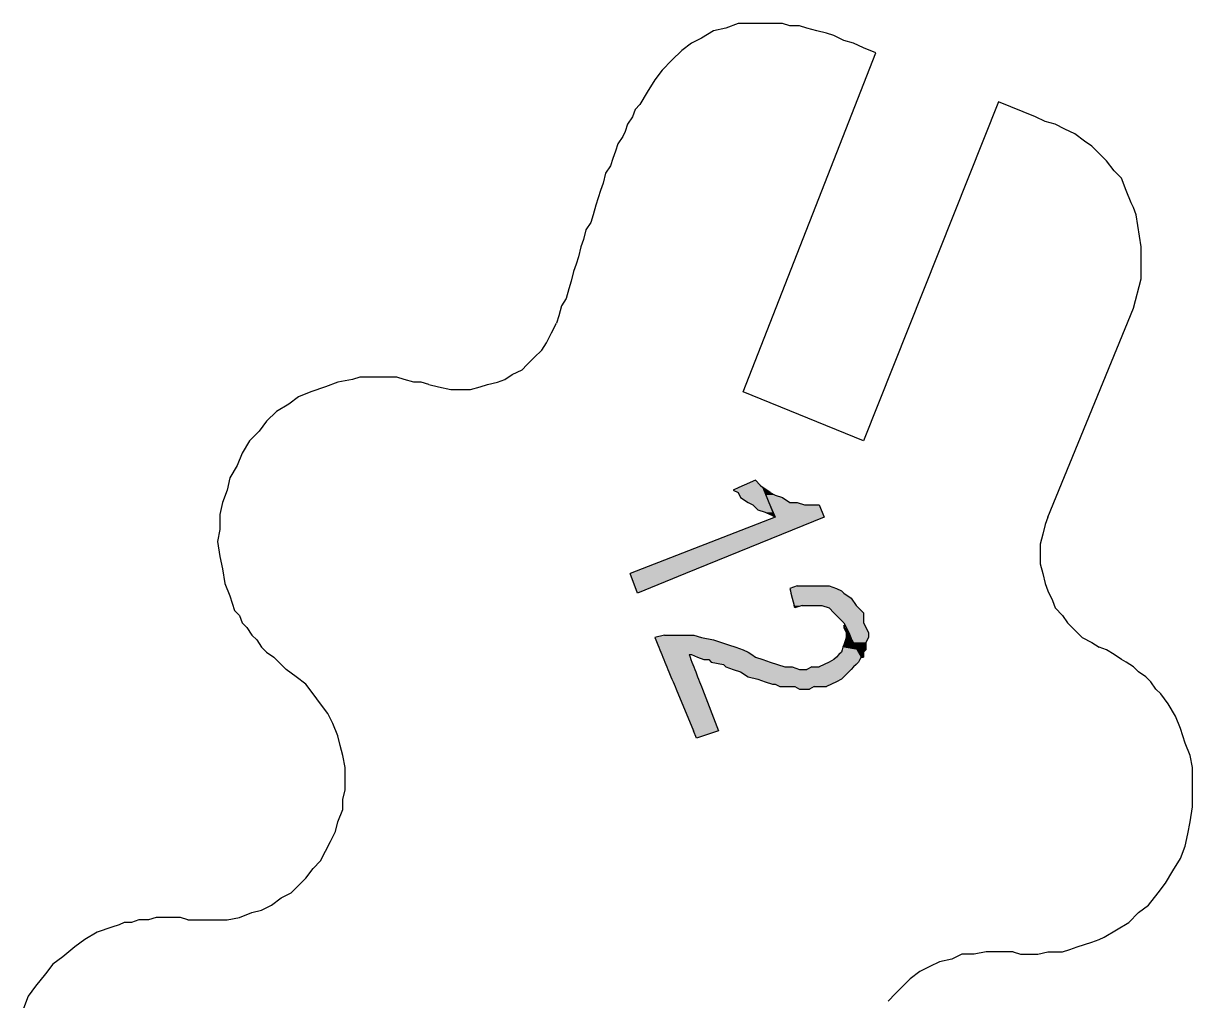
# Model space of a CAD drawing. Extents: x -1063 to 1100, y -467 to 441.
# Drawn here: x -239.3 to -160, y 269.5 to 335.8 of the extents above; entities that cross this region are included whole.
import ezdxf

# ---------------------------------------------------------------- set-up
doc = ezdxf.new("R2010")
doc.units = 0
doc.layers.add('H', color=7, linetype='CONTINUOUS')
doc.layers.add('P', color=250, linetype='CONTINUOUS')

# ---------------------------------------------------------------- blocks, each defined once
blk = doc.blocks.new('*U13')
at = {"layer": 'H', "color": 0, "linetype": 'CONTINUOUS'}
for p, q in [((-189.667, 304.833), (-190.417, 304.5)), ((-189.333, 304.5), (-189.667, 304.833)), ((-190.792, 304.333), (-191.167, 304.167)), ((-191.167, 304.167), (-190.833, 304)), ((-190.833, 304), (-190.667, 303.667)), ((-190.417, 304.5), (-190.792, 304.333)), ((-189.333, 304.5), (-189.167, 304.333)), ((-189.167, 304.333), (-189.097, 304.167)), ((-189.097, 304.167), (-189.028, 304)), ((-189.028, 304), (-188.889, 303.667)), ((-190.667, 303.667), (-190.167, 303.333)), ((-190.167, 303.333), (-189.833, 303.167)), ((-189.833, 303.167), (-189.5, 302.833)), ((-188.889, 303.667), (-188.75, 303.333)), ((-188.75, 303.333), (-188.681, 303.167)), ((-188.681, 303.167), (-188.542, 302.833)), ((-189.5, 302.833), (-189, 302.667)), ((-189, 302.667), (-188.667, 302.5)), ((-188.333, 302.333), (-188.667, 302.5)), ((-188.542, 302.833), (-188.472, 302.667)), ((-188.472, 302.667), (-188.403, 302.5)), ((-188.403, 302.5), (-188.333, 302.333))]:
    blk.add_line(p, q, dxfattribs=at)
for points in [[(-189.667, 304.833), (-190.417, 304.5), (-189.333, 304.5)], [(-190.792, 304.333), (-191.167, 304.167), (-189.097, 304.167)], [(-191.167, 304.167), (-190.833, 304), (-189.028, 304)], [(-190.833, 304), (-190.667, 303.667), (-188.889, 303.667)], [(-190.417, 304.5), (-190.792, 304.333), (-189.167, 304.333)], [(-190.667, 303.667), (-190.167, 303.333), (-188.75, 303.333)], [(-190.167, 303.333), (-189.833, 303.167), (-188.681, 303.167)], [(-189.833, 303.167), (-189.5, 302.833), (-188.542, 302.833)], [(-189.5, 302.833), (-189, 302.667), (-188.472, 302.667)], [(-189, 302.667), (-188.667, 302.5), (-188.403, 302.5)]]:
    blk.add_solid(points, dxfattribs=at)
at = {"layer": 'H', "color": 0, "linetype": 'CONTINUOUS', "extrusion": (0, 0, -1)}
for points in [[(191.167, 304.167), (189.097, 304.167), (189.028, 304)], [(190.833, 304), (189.028, 304), (188.889, 303.667)], [(190.792, 304.333), (189.167, 304.333), (189.097, 304.167)], [(190.417, 304.5), (189.333, 304.5), (189.167, 304.333)], [(190.667, 303.667), (188.889, 303.667), (188.75, 303.333)], [(190.167, 303.333), (188.75, 303.333), (188.681, 303.167)], [(189.833, 303.167), (188.681, 303.167), (188.542, 302.833)], [(189.5, 302.833), (188.542, 302.833), (188.472, 302.667)], [(189, 302.667), (188.472, 302.667), (188.403, 302.5)], [(188.667, 302.5), (188.403, 302.5), (188.333, 302.333)]]:
    blk.add_solid(points, dxfattribs=at)
blk = doc.blocks.new('*U14')
at = {"layer": 'H', "color": 0, "linetype": 'CONTINUOUS'}
for p, q in [((-189.167, 304.333), (-189.028, 304)), ((-188.667, 304), (-189.167, 304.333)), ((-189.028, 304), (-188.958, 303.833)), ((-188.667, 304), (-188.333, 303.833)), ((-188.958, 303.833), (-188.889, 303.667)), ((-188.889, 303.667), (-188.75, 303.333)), ((-188.75, 303.333), (-188.681, 303.167)), ((-188.681, 303.167), (-188.333, 302.333)), ((-188.333, 303.833), (-187.833, 303.667)), ((-187.833, 303.667), (-187.333, 303.333)), ((-187.333, 303.333), (-186.833, 303.333)), ((-186.833, 303.333), (-186.333, 303.167)), ((-186.333, 303.167), (-185.833, 303.167)), ((-185.833, 303.167), (-185.333, 303.167)), ((-185.333, 303.167), (-185, 302.333)), ((-188.333, 302.333), (-198.167, 298.5)), ((-185, 302.333), (-194.398, 298.5)), ((-197.667, 297.167), (-198.167, 298.5)), ((-194.398, 298.5), (-197.667, 297.167))]:
    blk.add_line(p, q, dxfattribs=at)
for points in [[(-189.167, 304.333), (-189.028, 304), (-188.667, 304)], [(-189.028, 304), (-188.958, 303.833), (-188.333, 303.833)], [(-188.958, 303.833), (-188.889, 303.667), (-187.833, 303.667)], [(-188.889, 303.667), (-188.75, 303.333), (-187.333, 303.333)], [(-188.75, 303.333), (-188.681, 303.167), (-186.333, 303.167)], [(-188.681, 303.167), (-188.333, 302.333), (-185, 302.333)], [(-187.333, 303.333), (-187.333, 303.333), (-186.833, 303.333)], [(-186.333, 303.167), (-186.333, 303.167), (-185.833, 303.167)], [(-185.833, 303.167), (-185.833, 303.167), (-185.333, 303.167)], [(-188.333, 302.333), (-198.167, 298.5), (-194.398, 298.5)]]:
    blk.add_solid(points, dxfattribs=at)
at = {"layer": 'H', "color": 0, "linetype": 'CONTINUOUS', "extrusion": (0, 0, -1)}
for points in [[(189.028, 304), (188.667, 304), (188.333, 303.833)], [(188.958, 303.833), (188.333, 303.833), (187.833, 303.667)], [(188.889, 303.667), (187.833, 303.667), (187.333, 303.333)], [(188.75, 303.333), (186.833, 303.333), (186.333, 303.167)], [(188.681, 303.167), (185.333, 303.167), (185, 302.333)], [(188.333, 302.333), (185, 302.333), (194.398, 298.5)], [(198.167, 298.5), (194.398, 298.5), (197.667, 297.167)]]:
    blk.add_solid(points, dxfattribs=at)
blk = doc.blocks.new('*U15')
at = {"layer": 'H', "color": 0, "linetype": 'CONTINUOUS'}
for p, q in [((-195.833, 294.333), (-196.5, 294.167)), ((-195.833, 294.333), (-195.333, 294.333)), ((-195.333, 294.333), (-194.833, 294.333)), ((-194.833, 294.333), (-194.333, 294.333)), ((-194.333, 294.333), (-193.833, 294.333)), ((-193.833, 294.333), (-193.333, 294.167)), ((-183.667, 295), (-183.667, 294.833)), ((-183.577, 294.833), (-183.667, 295)), ((-183.667, 294.833), (-183.5, 294.5)), ((-183.577, 294.833), (-183.397, 294.5)), ((-183.5, 294.5), (-183.5, 294.333)), ((-183.5, 294.333), (-183.5, 294.167)), ((-183.397, 294.5), (-183.308, 294.333)), ((-183.308, 294.333), (-183.218, 294.167)), ((-196.5, 294.167), (-196.431, 294)), ((-196.431, 294), (-196.293, 293.667)), ((-196.293, 293.667), (-196.224, 293.5)), ((-193.333, 294.167), (-192.5, 294)), ((-192.5, 294), (-191.5, 293.667)), ((-191.5, 293.667), (-191, 293.5)), ((-183.667, 293.667), (-183.722, 293.5)), ((-183.556, 294), (-183.667, 293.667)), ((-183.5, 294.167), (-183.556, 294)), ((-183.218, 294.167), (-183.128, 294)), ((-183.128, 294), (-182.949, 293.667)), ((-182.949, 293.667), (-182.859, 293.5)), ((-196.224, 293.5), (-196.154, 293.333)), ((-196.154, 293.333), (-196.085, 293.167)), ((-196.085, 293.167), (-196.016, 293)), ((-196.016, 293), (-195.947, 292.833)), ((-195.947, 292.833), (-195.878, 292.667)), ((-194.167, 293), (-194, 293)), ((-194.167, 293), (-194.102, 292.833)), ((-194.102, 292.833), (-194.038, 292.667)), ((-194, 293), (-193.583, 292.833)), ((-193.583, 292.833), (-193.167, 292.667)), ((-191, 293.5), (-190.5, 293.333)), ((-190.5, 293.333), (-190.167, 293.167)), ((-190.167, 293.167), (-189.917, 293)), ((-189.917, 293), (-189.667, 292.833)), ((-189.667, 292.833), (-189.167, 292.667)), ((-184.167, 292.833), (-184.333, 292.667)), ((-184, 293), (-184.167, 292.833)), ((-183.833, 293.167), (-184, 293)), ((-183.778, 293.333), (-183.833, 293.167)), ((-183.722, 293.5), (-183.778, 293.333)), ((-182.859, 293.5), (-182.769, 293.333)), ((-182.769, 293.333), (-182.679, 293.167)), ((-182.679, 293.167), (-182.59, 293)), ((-182.59, 293), (-182.5, 292.833)), ((-182.5, 292.833), (-182.583, 292.667)), ((-195.878, 292.667), (-195.809, 292.5)), ((-195.809, 292.5), (-195.74, 292.333)), ((-195.74, 292.333), (-195.671, 292.167)), ((-195.671, 292.167), (-195.602, 292)), ((-195.602, 292), (-195.533, 291.833)), ((-194.038, 292.667), (-193.973, 292.5)), ((-193.973, 292.5), (-193.909, 292.333)), ((-193.909, 292.333), (-193.844, 292.167)), ((-193.844, 292.167), (-193.78, 292)), ((-193.78, 292), (-193.715, 291.833)), ((-193.167, 292.667), (-192.833, 292.667)), ((-192.833, 292.667), (-192.667, 292.5)), ((-192.667, 292.5), (-191.833, 292.333)), ((-191.833, 292.333), (-191.667, 292.167)), ((-191.667, 292.167), (-191.167, 292)), ((-191.167, 292), (-190.667, 291.833)), ((-189.167, 292.667), (-188.667, 292.5)), ((-188.667, 292.5), (-188.167, 292.333)), ((-188.167, 292.333), (-187.667, 292.167)), ((-187.667, 292.167), (-187.167, 292.167)), ((-187.167, 292.167), (-186.667, 292)), ((-186.667, 292), (-186.167, 292)), ((-185.833, 292.167), (-186.167, 292)), ((-185.833, 292.167), (-185.333, 292.167)), ((-185, 292.333), (-185.333, 292.167)), ((-184.667, 292.5), (-185, 292.333)), ((-184.333, 292.667), (-184.667, 292.5)), ((-183.167, 292), (-183.333, 291.833)), ((-183, 292.167), (-183.167, 292)), ((-182.833, 292.333), (-183, 292.167)), ((-182.667, 292.5), (-182.833, 292.333)), ((-182.583, 292.667), (-182.667, 292.5)), ((-195.533, 291.833), (-195.394, 291.5)), ((-195.394, 291.5), (-195.325, 291.333)), ((-195.325, 291.333), (-195.256, 291.167)), ((-195.256, 291.167), (-195.187, 291)), ((-193.715, 291.833), (-193.586, 291.5)), ((-193.586, 291.5), (-193.522, 291.333)), ((-193.522, 291.333), (-193.457, 291.167)), ((-193.457, 291.167), (-193.392, 291)), ((-190.667, 291.833), (-190.167, 291.5)), ((-190.167, 291.5), (-189.5, 291.333)), ((-189.5, 291.333), (-189, 291.167)), ((-189, 291.167), (-188.5, 291)), ((-184.167, 291.167), (-184.5, 291)), ((-183.833, 291.333), (-184.167, 291.167)), ((-183.667, 291.5), (-183.833, 291.333)), ((-183.333, 291.833), (-183.667, 291.5)), ((-195.187, 291), (-195.118, 290.833)), ((-195.118, 290.833), (-195.049, 290.667)), ((-195.049, 290.667), (-193.874, 287.833)), ((-193.392, 291), (-193.328, 290.833)), ((-193.328, 290.833), (-193.263, 290.667)), ((-193.263, 290.667), (-192.167, 287.833)), ((-188.5, 291), (-188.333, 291)), ((-188.333, 291), (-188, 290.833)), ((-188, 290.833), (-187.667, 290.833)), ((-187.667, 290.833), (-187, 290.833)), ((-187, 290.833), (-186.667, 290.667)), ((-186.667, 290.667), (-186, 290.667)), ((-185.667, 290.833), (-186, 290.667)), ((-185.667, 290.833), (-185.333, 290.833)), ((-185.333, 290.833), (-184.833, 290.833)), ((-184.5, 291), (-184.833, 290.833)), ((-193.667, 287.333), (-193.874, 287.833)), ((-192.167, 287.833), (-193.667, 287.333))]:
    blk.add_line(p, q, dxfattribs=at)
for points in [[(-195.833, 294.333), (-196.5, 294.167), (-193.333, 294.167)], [(-195.833, 294.333), (-195.833, 294.333), (-195.333, 294.333)], [(-195.333, 294.333), (-195.333, 294.333), (-194.833, 294.333)], [(-194.833, 294.333), (-194.833, 294.333), (-194.333, 294.333)], [(-194.333, 294.333), (-194.333, 294.333), (-193.833, 294.333)], [(-183.667, 295), (-183.667, 294.833), (-183.577, 294.833)], [(-183.667, 294.833), (-183.5, 294.5), (-183.397, 294.5)], [(-183.5, 294.5), (-183.5, 294.333), (-183.308, 294.333)], [(-183.5, 294.333), (-183.5, 294.167), (-183.218, 294.167)], [(-196.5, 294.167), (-196.431, 294), (-192.5, 294)], [(-196.431, 294), (-196.293, 293.667), (-191.5, 293.667)], [(-196.293, 293.667), (-196.224, 293.5), (-191, 293.5)], [(-183.667, 293.667), (-183.722, 293.5), (-182.859, 293.5)], [(-183.556, 294), (-183.667, 293.667), (-182.949, 293.667)], [(-183.5, 294.167), (-183.556, 294), (-183.128, 294)], [(-196.224, 293.5), (-196.154, 293.333), (-190.5, 293.333)], [(-196.154, 293.333), (-196.085, 293.167), (-190.167, 293.167)], [(-196.085, 293.167), (-196.016, 293), (-189.917, 293)], [(-196.016, 293), (-195.947, 292.833), (-194.102, 292.833)], [(-195.947, 292.833), (-195.878, 292.667), (-194.038, 292.667)], [(-194.167, 293), (-194.167, 293), (-194, 293)], [(-194, 293), (-193.583, 292.833), (-189.667, 292.833)], [(-193.583, 292.833), (-193.167, 292.667), (-189.167, 292.667)], [(-184.167, 292.833), (-184.333, 292.667), (-182.583, 292.667)], [(-184, 293), (-184.167, 292.833), (-182.5, 292.833)], [(-183.833, 293.167), (-184, 293), (-182.59, 293)], [(-183.778, 293.333), (-183.833, 293.167), (-182.679, 293.167)], [(-183.722, 293.5), (-183.778, 293.333), (-182.769, 293.333)], [(-195.878, 292.667), (-195.809, 292.5), (-193.973, 292.5)], [(-195.809, 292.5), (-195.74, 292.333), (-193.909, 292.333)], [(-195.74, 292.333), (-195.671, 292.167), (-193.844, 292.167)], [(-195.671, 292.167), (-195.602, 292), (-193.78, 292)], [(-195.602, 292), (-195.533, 291.833), (-193.715, 291.833)], [(-193.167, 292.667), (-193.167, 292.667), (-192.833, 292.667)], [(-192.833, 292.667), (-192.667, 292.5), (-188.667, 292.5)], [(-192.667, 292.5), (-191.833, 292.333), (-188.167, 292.333)], [(-191.833, 292.333), (-191.667, 292.167), (-187.667, 292.167)], [(-191.667, 292.167), (-191.167, 292), (-186.667, 292)], [(-191.167, 292), (-190.667, 291.833), (-183.333, 291.833)], [(-187.667, 292.167), (-187.667, 292.167), (-187.167, 292.167)], [(-186.667, 292), (-186.667, 292), (-186.167, 292)], [(-185.833, 292.167), (-186.167, 292), (-183.167, 292)], [(-185.833, 292.167), (-185.833, 292.167), (-185.333, 292.167)], [(-185, 292.333), (-185.333, 292.167), (-183, 292.167)], [(-184.667, 292.5), (-185, 292.333), (-182.833, 292.333)], [(-184.333, 292.667), (-184.667, 292.5), (-182.667, 292.5)], [(-195.533, 291.833), (-195.394, 291.5), (-193.586, 291.5)], [(-195.394, 291.5), (-195.325, 291.333), (-193.522, 291.333)], [(-195.325, 291.333), (-195.256, 291.167), (-193.457, 291.167)], [(-195.256, 291.167), (-195.187, 291), (-193.392, 291)], [(-190.667, 291.833), (-190.167, 291.5), (-183.667, 291.5)], [(-190.167, 291.5), (-189.5, 291.333), (-183.833, 291.333)], [(-189.5, 291.333), (-189, 291.167), (-184.167, 291.167)], [(-189, 291.167), (-188.5, 291), (-184.5, 291)], [(-195.187, 291), (-195.118, 290.833), (-193.328, 290.833)], [(-195.118, 290.833), (-195.049, 290.667), (-193.263, 290.667)], [(-195.049, 290.667), (-193.874, 287.833), (-192.167, 287.833)], [(-188.5, 291), (-188.5, 291), (-188.333, 291)], [(-188.333, 291), (-188, 290.833), (-184.833, 290.833)], [(-188, 290.833), (-188, 290.833), (-187.667, 290.833)], [(-187.667, 290.833), (-187.667, 290.833), (-187, 290.833)], [(-187, 290.833), (-186.667, 290.667), (-186, 290.667)], [(-186.667, 290.667), (-186.667, 290.667), (-186, 290.667)], [(-185.667, 290.833), (-185.667, 290.833), (-185.333, 290.833)], [(-185.333, 290.833), (-185.333, 290.833), (-184.833, 290.833)]]:
    blk.add_solid(points, dxfattribs=at)
at = {"layer": 'H', "color": 0, "linetype": 'CONTINUOUS', "extrusion": (0, 0, -1)}
for points in [[(195.833, 294.333), (193.833, 294.333), (193.333, 294.167)], [(183.667, 294.833), (183.577, 294.833), (183.397, 294.5)], [(183.5, 294.5), (183.397, 294.5), (183.308, 294.333)], [(183.5, 294.333), (183.308, 294.333), (183.218, 294.167)], [(196.5, 294.167), (193.333, 294.167), (192.5, 294)], [(196.431, 294), (192.5, 294), (191.5, 293.667)], [(196.293, 293.667), (191.5, 293.667), (191, 293.5)], [(183.667, 293.667), (182.949, 293.667), (182.859, 293.5)], [(183.556, 294), (183.128, 294), (182.949, 293.667)], [(183.5, 294.167), (183.218, 294.167), (183.128, 294)], [(196.224, 293.5), (191, 293.5), (190.5, 293.333)], [(196.154, 293.333), (190.5, 293.333), (190.167, 293.167)], [(196.085, 293.167), (190.167, 293.167), (189.917, 293)], [(196.016, 293), (194.167, 293), (194.102, 292.833)], [(195.947, 292.833), (194.102, 292.833), (194.038, 292.667)], [(194, 293), (189.917, 293), (189.667, 292.833)], [(193.583, 292.833), (189.667, 292.833), (189.167, 292.667)], [(184.167, 292.833), (182.5, 292.833), (182.583, 292.667)], [(184, 293), (182.59, 293), (182.5, 292.833)], [(183.833, 293.167), (182.679, 293.167), (182.59, 293)], [(183.778, 293.333), (182.769, 293.333), (182.679, 293.167)], [(183.722, 293.5), (182.859, 293.5), (182.769, 293.333)], [(195.878, 292.667), (194.038, 292.667), (193.973, 292.5)], [(195.809, 292.5), (193.973, 292.5), (193.909, 292.333)], [(195.74, 292.333), (193.909, 292.333), (193.844, 292.167)], [(195.671, 292.167), (193.844, 292.167), (193.78, 292)], [(195.602, 292), (193.78, 292), (193.715, 291.833)], [(192.833, 292.667), (189.167, 292.667), (188.667, 292.5)], [(192.667, 292.5), (188.667, 292.5), (188.167, 292.333)], [(191.833, 292.333), (188.167, 292.333), (187.667, 292.167)], [(191.667, 292.167), (187.167, 292.167), (186.667, 292)], [(191.167, 292), (183.167, 292), (183.333, 291.833)], [(185.833, 292.167), (183, 292.167), (183.167, 292)], [(185, 292.333), (182.833, 292.333), (183, 292.167)], [(184.667, 292.5), (182.667, 292.5), (182.833, 292.333)], [(184.333, 292.667), (182.583, 292.667), (182.667, 292.5)], [(195.533, 291.833), (193.715, 291.833), (193.586, 291.5)], [(195.394, 291.5), (193.586, 291.5), (193.522, 291.333)], [(195.325, 291.333), (193.522, 291.333), (193.457, 291.167)], [(195.256, 291.167), (193.457, 291.167), (193.392, 291)], [(190.667, 291.833), (183.333, 291.833), (183.667, 291.5)], [(190.167, 291.5), (183.667, 291.5), (183.833, 291.333)], [(189.5, 291.333), (183.833, 291.333), (184.167, 291.167)], [(189, 291.167), (184.167, 291.167), (184.5, 291)], [(195.187, 291), (193.392, 291), (193.328, 290.833)], [(195.118, 290.833), (193.328, 290.833), (193.263, 290.667)], [(195.049, 290.667), (193.263, 290.667), (192.167, 287.833)], [(188.333, 291), (184.5, 291), (184.833, 290.833)], [(187, 290.833), (185.667, 290.833), (186, 290.667)], [(193.874, 287.833), (192.167, 287.833), (193.667, 287.333)]]:
    blk.add_solid(points, dxfattribs=at)
blk = doc.blocks.new('*U16')
at = {"layer": 'H', "color": 0, "linetype": 'CONTINUOUS'}
for p, q in [((-186.833, 297.667), (-187.333, 297.5)), ((-187.333, 297.5), (-187.292, 297.333)), ((-186.833, 297.667), (-186.333, 297.667)), ((-186.333, 297.667), (-186, 297.667)), ((-186, 297.667), (-185.333, 297.667)), ((-185.333, 297.667), (-184.667, 297.667)), ((-184.667, 297.667), (-184.167, 297.5)), ((-184.167, 297.5), (-183.833, 297.333)), ((-187.292, 297.333), (-187.25, 297.167)), ((-187.25, 297.167), (-187.167, 296.833)), ((-187.167, 296.833), (-187.042, 296.333)), ((-183.833, 297.333), (-183.667, 297.167)), ((-183.667, 297.167), (-183.167, 296.833)), ((-183.167, 296.833), (-182.833, 296.333)), ((-187, 296.167), (-187.042, 296.333)), ((-186.5, 296.333), (-187, 296.167)), ((-186.5, 296.333), (-186, 296.333)), ((-186, 296.333), (-185.167, 296.333)), ((-185.167, 296.333), (-184.667, 296.167)), ((-184.667, 296.167), (-184.333, 295.833)), ((-182.833, 296.333), (-182.667, 296.167)), ((-182.667, 296.167), (-182.333, 295.833)), ((-184.333, 295.833), (-184.167, 295.667)), ((-184.167, 295.667), (-184, 295.5)), ((-184, 295.5), (-183.667, 295.167)), ((-183.667, 295.167), (-183.333, 294.5)), ((-182.333, 295.833), (-182.333, 295.667)), ((-182.333, 295.667), (-182.333, 295.5)), ((-182.333, 295.5), (-182.333, 295.167)), ((-182.333, 295.167), (-182, 294.5)), ((-183.333, 294.5), (-183.2, 294.167)), ((-182, 294.5), (-182, 294.167)), ((-183.2, 294.167), (-183.067, 293.833)), ((-183.067, 293.833), (-183, 293.667)), ((-183, 293.667), (-182.667, 293.333)), ((-182, 294.167), (-182.167, 293.833)), ((-182.167, 293.833), (-182.167, 293.667)), ((-182.167, 293.667), (-182.167, 293.333)), ((-182.667, 293.333), (-182.611, 293.167)), ((-182.611, 293.167), (-182.5, 292.833)), ((-182.5, 292.833), (-182.333, 292.833)), ((-182.167, 293.333), (-182.333, 293.167)), ((-182.333, 293.167), (-182.333, 292.833))]:
    blk.add_line(p, q, dxfattribs=at)
for points in [[(-186.833, 297.667), (-187.333, 297.5), (-184.167, 297.5)], [(-187.333, 297.5), (-187.292, 297.333), (-183.833, 297.333)], [(-186.833, 297.667), (-186.833, 297.667), (-186.333, 297.667)], [(-186.333, 297.667), (-186.333, 297.667), (-186, 297.667)], [(-186, 297.667), (-186, 297.667), (-185.333, 297.667)], [(-185.333, 297.667), (-185.333, 297.667), (-184.667, 297.667)], [(-187.292, 297.333), (-187.25, 297.167), (-183.667, 297.167)], [(-187.25, 297.167), (-187.167, 296.833), (-183.167, 296.833)], [(-187.167, 296.833), (-187.042, 296.333), (-182.833, 296.333)], [(-186.5, 296.333), (-186.5, 296.333), (-186, 296.333)], [(-186, 296.333), (-186, 296.333), (-185.167, 296.333)], [(-185.167, 296.333), (-184.667, 296.167), (-182.667, 296.167)], [(-184.667, 296.167), (-184.333, 295.833), (-182.333, 295.833)], [(-184.333, 295.833), (-184.167, 295.667), (-182.333, 295.667)], [(-184.167, 295.667), (-184, 295.5), (-182.333, 295.5)], [(-184, 295.5), (-183.667, 295.167), (-182.333, 295.167)], [(-183.667, 295.167), (-183.333, 294.5), (-182, 294.5)], [(-183.333, 294.5), (-183.2, 294.167), (-182, 294.167)], [(-183.2, 294.167), (-183.067, 293.833), (-182.167, 293.833)], [(-183.067, 293.833), (-183, 293.667), (-182.167, 293.667)], [(-183, 293.667), (-182.667, 293.333), (-182.167, 293.333)], [(-182.667, 293.333), (-182.611, 293.167), (-182.333, 293.167)], [(-182.611, 293.167), (-182.5, 292.833), (-182.333, 292.833)], [(-182.5, 292.833), (-182.5, 292.833), (-182.333, 292.833)]]:
    blk.add_solid(points, dxfattribs=at)
at = {"layer": 'H', "color": 0, "linetype": 'CONTINUOUS', "extrusion": (0, 0, -1)}
for points in [[(187.333, 297.5), (184.167, 297.5), (183.833, 297.333)], [(186.833, 297.667), (184.667, 297.667), (184.167, 297.5)], [(187.292, 297.333), (183.833, 297.333), (183.667, 297.167)], [(187.25, 297.167), (183.667, 297.167), (183.167, 296.833)], [(187.167, 296.833), (183.167, 296.833), (182.833, 296.333)], [(187.042, 296.333), (186.5, 296.333), (187, 296.167)], [(185.167, 296.333), (182.833, 296.333), (182.667, 296.167)], [(184.667, 296.167), (182.667, 296.167), (182.333, 295.833)], [(184.333, 295.833), (182.333, 295.833), (182.333, 295.667)], [(184.167, 295.667), (182.333, 295.667), (182.333, 295.5)], [(184, 295.5), (182.333, 295.5), (182.333, 295.167)], [(183.667, 295.167), (182.333, 295.167), (182, 294.5)], [(183.333, 294.5), (182, 294.5), (182, 294.167)], [(183.2, 294.167), (182, 294.167), (182.167, 293.833)], [(183.067, 293.833), (182.167, 293.833), (182.167, 293.667)], [(183, 293.667), (182.167, 293.667), (182.167, 293.333)], [(182.667, 293.333), (182.167, 293.333), (182.333, 293.167)], [(182.611, 293.167), (182.333, 293.167), (182.333, 292.833)]]:
    blk.add_solid(points, dxfattribs=at)

msp = doc.modelspace()

# ---------------------------------------------------------------- linework, layer by layer
at = {"layer": 'P', "color": 0, "linetype": 'CONTINUOUS'}
for points in [[(-169.833, 302.333), (-164, 316.5), (-163.5, 318.5), (-163.5, 320.667), (-163.833, 322.833), (-164, 323.333), (-164.167, 323.667), (-164.5, 324.5), (-164.833, 325.333), (-165.333, 325.833), (-165.833, 326.5), (-166.333, 327), (-166.833, 327.5), (-167.333, 327.833), (-168, 328.333), (-168.667, 328.667), (-169.333, 329), (-170, 329.167), (-170.667, 329.5), (-171.5, 329.833), (-172.333, 330.167), (-173.167, 330.5), (-182.333, 307.5), (-190.5, 310.833), (-181.5, 333.833), (-182.333, 334.167), (-183, 334.5), (-183.667, 334.667), (-184.333, 335), (-184.833, 335.167), (-185.5, 335.333), (-186.167, 335.5), (-186.667, 335.667), (-187.333, 335.667), (-187.833, 335.833), (-188.333, 335.833), (-188.833, 335.833), (-189.333, 335.833), (-189.833, 335.833), (-190.833, 335.833), (-191.667, 335.5), (-192.5, 335.333), (-193.333, 334.833), (-194, 334.5), (-194.667, 334), (-195.333, 333.333), (-196, 332.667), (-196.5, 332), (-197, 331.167), (-197.5, 330.333), (-197.833, 330), (-198, 329.5), (-198.333, 329), (-198.5, 328.5), (-198.667, 328.167), (-199, 327.667), (-199.167, 327.167), (-199.333, 326.667), (-199.5, 326.167), (-199.833, 325.667), (-200, 325), (-200.167, 324.5), (-200.333, 324), (-200.5, 323.5), (-200.667, 322.833), (-200.833, 322.333), (-201.167, 321.833), (-201.333, 321.167), (-201.5, 320.667), (-201.667, 320), (-201.833, 319.5), (-202, 319), (-202.167, 318.333), (-202.333, 317.833), (-202.5, 317.167), (-202.833, 316.667), (-203, 316), (-203.167, 315.5)], [(-211.833, 311.333), (-211.167, 311.167), (-210.333, 311), (-209.667, 311), (-209, 311), (-208.333, 311.167), (-207.833, 311.333), (-207.167, 311.5), (-206.667, 311.667), (-206.167, 312), (-205.5, 312.333), (-205.167, 312.667), (-204.667, 313.167), (-204.167, 313.667), (-203.833, 314.167), (-203.5, 314.833), (-203.167, 315.5)], [(-211.833, 311.333), (-212.333, 311.5), (-212.833, 311.5), (-213.5, 311.667), (-214, 311.833), (-214.5, 311.833), (-215, 311.833), (-215.5, 311.833), (-216, 311.833), (-216.5, 311.833), (-217, 311.667), (-218, 311.5), (-218.833, 311.167), (-219.833, 310.833), (-220.667, 310.5), (-221.333, 310), (-222.167, 309.5), (-222.833, 308.833), (-223.333, 308.167), (-224, 307.5), (-224.5, 306.667), (-224.833, 305.833), (-225.333, 305), (-225.5, 304.167), (-225.833, 303.333), (-226, 302.5), (-226, 301.5), (-226.167, 300.667), (-226, 299.667), (-225.833, 298.833), (-225.667, 297.833), (-225.333, 297), (-225, 296), (-224.667, 295.667), (-224.5, 295.167), (-224.167, 294.833), (-223.833, 294.333), (-223.5, 294), (-223.167, 293.5), (-222.833, 293.167), (-222.333, 292.833), (-222, 292.5), (-221.5, 292)], [(-169.833, 302.333), (-170, 301.833), (-170.167, 301.167), (-170.333, 300.5), (-170.333, 299.833), (-170.333, 299.167), (-170.167, 298.5), (-170, 297.833), (-169.833, 297.333), (-169.5, 296.667), (-169.333, 296.167), (-168.833, 295.667), (-168.5, 295.167), (-168, 294.667), (-167.5, 294.167), (-166.833, 293.833), (-166.333, 293.5)], [(-172.167, 272.833), (-171.667, 272.667), (-171, 272.667), (-170.5, 272.667), (-169.833, 272.833), (-169.333, 272.833), (-168.833, 272.833), (-168.333, 273), (-167.833, 273.167), (-167.333, 273.333), (-166.833, 273.5), (-166.333, 273.667), (-166, 273.833), (-165.167, 274.333), (-164.333, 274.833), (-163.667, 275.5), (-163, 276), (-162.333, 276.833), (-161.833, 277.5), (-161.333, 278.333), (-160.833, 279.167), (-160.5, 280), (-160.333, 280.833), (-160.167, 281.667), (-160, 282.667), (-160, 283.5), (-160, 284.333), (-160, 285.333), (-160.167, 286.167), (-160.5, 287), (-160.833, 288), (-161.167, 288.833), (-161.667, 289.667), (-162.167, 290.333), (-162.5, 290.667), (-162.833, 291.167), (-163.167, 291.5), (-163.667, 291.833), (-164, 292.167), (-164.5, 292.5), (-164.833, 292.667), (-165.333, 293), (-165.833, 293.333), (-166.333, 293.5)], [(-228.167, 275), (-227.167, 275), (-226.333, 275), (-225.5, 275), (-224.667, 275.167), (-223.833, 275.5), (-223.167, 275.667), (-222.5, 276), (-221.833, 276.5), (-221.167, 276.833), (-220.667, 277.333), (-220.167, 277.833), (-219.667, 278.5), (-219.167, 279), (-218.833, 279.667), (-218.5, 280.333), (-218.167, 281), (-218, 281.667), (-217.667, 282.5), (-217.667, 283.167), (-217.5, 283.833), (-217.5, 284.667), (-217.5, 285.333), (-217.667, 286.167), (-217.833, 286.833), (-218, 287.5), (-218.333, 288.333), (-218.667, 289), (-219.167, 289.667), (-219.667, 290.333), (-220.167, 291), (-220.833, 291.5), (-221.5, 292)], [(-228.167, 275), (-228.667, 275.167), (-229.333, 275.167), (-229.833, 275.167), (-230.333, 275.167), (-230.833, 275), (-231.5, 275), (-232, 274.833), (-232.5, 274.833), (-232.833, 274.667), (-233.333, 274.5), (-234.333, 274.167), (-235.167, 273.667), (-235.833, 273.167), (-236.667, 272.5), (-237.333, 272), (-237.833, 271.333), (-238.5, 270.5), (-239, 269.833), (-239.333, 269)], [(-172.167, 272.833), (-173.167, 272.833), (-174, 272.833), (-174.833, 272.667), (-175.667, 272.667), (-176.333, 272.333), (-177.167, 272.167), (-177.833, 271.833), (-178.5, 271.5), (-179.167, 271), (-179.667, 270.5), (-180.167, 270), (-180.667, 269.5)]]:
    msp.add_lwpolyline(points, dxfattribs=at)

# ---------------------------------------------------------------- block references
at = {"layer": 'H', "color": 0, "linetype": 'CONTINUOUS'}
for name in ['*U13', '*U14', '*U16', '*U15']:
    msp.add_blockref(name, (0, 0), dxfattribs=at)

doc.saveas('drawing.dxf')
